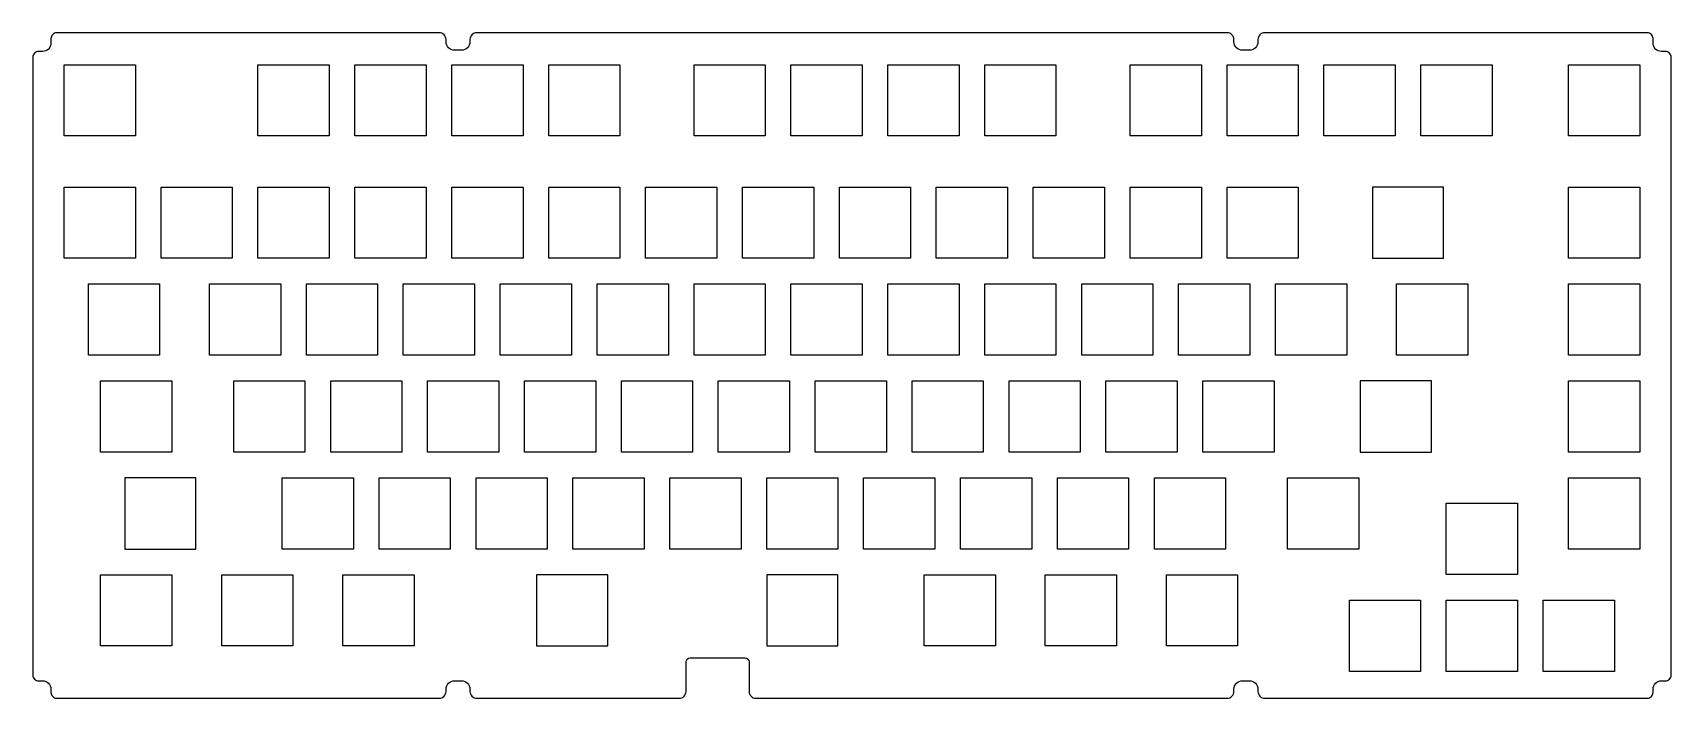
# Model space of a CAD drawing. Extents: x -4 to 319, y -3 to 128.
import ezdxf

# ---------------------------------------------------------------- set-up
doc = ezdxf.new("R2010")
doc.units = 0
doc.header["$MEASUREMENT"] = 0

msp = doc.modelspace()

# ---------------------------------------------------------------- linework, layer by layer
at = {"color": 0}
for p, q in [((2.62, 121.97), (16.62, 121.97)), ((2.62, 107.97), (2.62, 121.97)), ((16.62, 121.97), (16.62, 107.97)), ((40.72, 121.97), (54.72, 121.97)), ((40.72, 107.97), (40.72, 121.97)), ((54.72, 121.97), (54.72, 107.97)), ((59.77, 121.97), (73.77, 121.97)), ((59.77, 107.97), (59.77, 121.97)), ((73.77, 121.97), (73.77, 107.97)), ((78.82, 121.97), (92.82, 121.97)), ((78.82, 107.97), (78.82, 121.97)), ((92.82, 121.97), (92.82, 107.97)), ((97.87, 121.97), (111.87, 121.97)), ((97.87, 107.97), (97.87, 121.97)), ((111.87, 121.97), (111.87, 107.97)), ((126.45, 121.97), (140.44, 121.97)), ((126.45, 107.97), (126.45, 121.97)), ((140.44, 121.97), (140.44, 107.97)), ((145.5, 121.97), (159.49, 121.97)), ((145.5, 107.97), (145.5, 121.97)), ((159.49, 121.97), (159.49, 107.97)), ((164.55, 121.97), (178.54, 121.97)), ((164.55, 107.97), (164.55, 121.97)), ((178.54, 121.97), (178.54, 107.97)), ((183.6, 121.97), (197.59, 121.97)), ((183.6, 107.97), (183.6, 121.97)), ((197.59, 121.97), (197.59, 107.97)), ((212.17, 121.97), (226.17, 121.97)), ((212.17, 107.97), (212.17, 121.97)), ((226.17, 121.97), (226.17, 107.97)), ((231.22, 121.97), (245.22, 121.97)), ((231.22, 107.97), (231.22, 121.97)), ((245.22, 121.97), (245.22, 107.97)), ((250.27, 121.97), (264.27, 121.97)), ((250.27, 107.97), (250.27, 121.97)), ((264.27, 121.97), (264.27, 107.97)), ((269.32, 121.97), (283.32, 121.97)), ((269.32, 107.97), (269.32, 121.97)), ((283.32, 121.97), (283.32, 107.97)), ((298.37, 121.97), (312.37, 121.97)), ((298.37, 107.97), (298.37, 121.97)), ((312.37, 121.97), (312.37, 107.97)), ((16.62, 107.97), (2.62, 107.97)), ((54.72, 107.97), (40.72, 107.97)), ((73.77, 107.97), (59.77, 107.97)), ((92.82, 107.97), (78.82, 107.97)), ((111.87, 107.97), (97.87, 107.97)), ((140.44, 107.97), (126.45, 107.97)), ((159.49, 107.97), (145.5, 107.97)), ((178.54, 107.97), (164.55, 107.97)), ((197.59, 107.97), (183.6, 107.97)), ((226.17, 107.97), (212.17, 107.97)), ((245.22, 107.97), (231.22, 107.97)), ((264.27, 107.97), (250.27, 107.97)), ((283.32, 107.97), (269.32, 107.97)), ((312.37, 107.97), (298.37, 107.97)), ((2.62, 97.92), (16.62, 97.92)), ((2.62, 83.92), (2.62, 97.92)), ((16.62, 97.92), (16.62, 83.92)), ((21.67, 97.92), (35.67, 97.92)), ((21.67, 83.92), (21.67, 97.92)), ((35.67, 97.92), (35.67, 83.92)), ((40.72, 97.92), (54.72, 97.92)), ((40.72, 83.92), (40.72, 97.92)), ((54.72, 97.92), (54.72, 83.92)), ((59.77, 97.92), (73.77, 97.92)), ((59.77, 83.92), (59.77, 97.92)), ((73.77, 97.92), (73.77, 83.92)), ((78.82, 97.92), (92.82, 97.92)), ((78.82, 83.92), (78.82, 97.92)), ((92.82, 97.92), (92.82, 83.92)), ((97.87, 97.92), (111.87, 97.92)), ((97.87, 83.92), (97.87, 97.92)), ((111.87, 97.92), (111.87, 83.92)), ((116.92, 97.92), (130.92, 97.92)), ((116.92, 83.92), (116.92, 97.92)), ((130.92, 97.92), (130.92, 83.92)), ((135.97, 97.92), (149.97, 97.92)), ((135.97, 83.92), (135.97, 97.92)), ((149.97, 97.92), (149.97, 83.92)), ((155.02, 97.92), (169.02, 97.92)), ((155.02, 83.92), (155.02, 97.92)), ((169.02, 97.92), (169.02, 83.92)), ((174.07, 97.92), (188.07, 97.92)), ((174.07, 83.92), (174.07, 97.92)), ((188.07, 97.92), (188.07, 83.92)), ((193.12, 97.92), (207.12, 97.92)), ((193.12, 83.92), (193.12, 97.92)), ((207.12, 97.92), (207.12, 83.92)), ((212.17, 97.92), (226.17, 97.92)), ((212.17, 83.92), (212.17, 97.92)), ((226.17, 97.92), (226.17, 83.92)), ((231.22, 97.92), (245.22, 97.92)), ((231.22, 83.92), (231.22, 97.92)), ((245.22, 97.92), (245.22, 83.92)), ((259.8, 97.92), (259.8, 83.92)), ((273.79, 97.92), (259.8, 97.92)), ((273.79, 83.92), (273.79, 97.92)), ((298.37, 97.92), (312.37, 97.92)), ((298.37, 83.92), (298.37, 97.92)), ((312.37, 97.92), (312.37, 83.92)), ((16.62, 83.92), (2.62, 83.92)), ((35.67, 83.92), (21.67, 83.92)), ((54.72, 83.92), (40.72, 83.92)), ((73.77, 83.92), (59.77, 83.92)), ((92.82, 83.92), (78.82, 83.92)), ((111.87, 83.92), (97.87, 83.92)), ((130.92, 83.92), (116.92, 83.92)), ((149.97, 83.92), (135.97, 83.92)), ((169.02, 83.92), (155.02, 83.92)), ((188.07, 83.92), (174.07, 83.92)), ((207.12, 83.92), (193.12, 83.92)), ((226.17, 83.92), (212.17, 83.92)), ((245.22, 83.92), (231.22, 83.92)), ((259.8, 83.92), (273.79, 83.92)), ((312.37, 83.92), (298.37, 83.92)), ((7.38, 78.87), (21.38, 78.87)), ((7.38, 64.87), (7.38, 78.87)), ((21.38, 78.87), (21.38, 64.87)), ((31.19, 78.87), (45.19, 78.87)), ((31.19, 64.87), (31.19, 78.87)), ((45.19, 78.87), (45.19, 64.87)), ((50.24, 78.87), (64.24, 78.87)), ((50.24, 64.87), (50.24, 78.87)), ((64.24, 78.87), (64.24, 64.87)), ((69.29, 78.87), (83.29, 78.87)), ((69.29, 64.87), (69.29, 78.87)), ((83.29, 78.87), (83.29, 64.87)), ((88.34, 78.87), (102.34, 78.87)), ((88.34, 64.87), (88.34, 78.87)), ((102.34, 78.87), (102.34, 64.87)), ((107.39, 78.87), (121.39, 78.87)), ((107.39, 64.87), (107.39, 78.87)), ((121.39, 78.87), (121.39, 64.87)), ((126.44, 78.87), (140.44, 78.87)), ((126.44, 64.87), (126.44, 78.87)), ((140.44, 78.87), (140.44, 64.87)), ((145.5, 78.87), (159.49, 78.87)), ((145.5, 64.87), (145.5, 78.87)), ((159.49, 78.87), (159.49, 64.87)), ((164.54, 78.87), (178.54, 78.87)), ((164.54, 64.87), (164.54, 78.87)), ((178.54, 78.87), (178.54, 64.87)), ((183.59, 78.87), (197.59, 78.87)), ((183.59, 64.87), (183.59, 78.87)), ((197.59, 78.87), (197.59, 64.87)), ((202.65, 78.87), (216.64, 78.87)), ((202.65, 64.87), (202.65, 78.87)), ((216.64, 78.87), (216.64, 64.87)), ((221.69, 78.87), (235.69, 78.87)), ((221.69, 64.87), (221.69, 78.87)), ((235.69, 78.87), (235.69, 64.87)), ((240.75, 78.87), (254.74, 78.87)), ((240.75, 64.87), (240.75, 78.87)), ((254.74, 78.87), (254.74, 64.87)), ((264.56, 78.87), (278.56, 78.87)), ((264.56, 64.87), (264.56, 78.87)), ((278.56, 78.87), (278.56, 64.87)), ((298.37, 78.87), (312.37, 78.87)), ((298.37, 64.87), (298.37, 78.87)), ((312.37, 78.87), (312.37, 64.87)), ((21.38, 64.87), (7.38, 64.87)), ((45.19, 64.87), (31.19, 64.87)), ((64.24, 64.87), (50.24, 64.87)), ((83.29, 64.87), (69.29, 64.87)), ((102.34, 64.87), (88.34, 64.87)), ((121.39, 64.87), (107.39, 64.87)), ((140.44, 64.87), (126.44, 64.87)), ((159.49, 64.87), (145.5, 64.87)), ((178.54, 64.87), (164.54, 64.87)), ((197.59, 64.87), (183.59, 64.87)), ((216.64, 64.87), (202.65, 64.87)), ((235.69, 64.87), (221.69, 64.87)), ((254.74, 64.87), (240.75, 64.87)), ((278.56, 64.87), (264.56, 64.87)), ((312.37, 64.87), (298.37, 64.87)), ((9.76, 59.82), (23.76, 59.82)), ((9.76, 45.82), (9.76, 59.82)), ((23.76, 59.82), (23.76, 45.82)), ((35.96, 59.82), (49.96, 59.82)), ((35.96, 45.82), (35.96, 59.82)), ((49.96, 59.82), (49.96, 45.82)), ((55.01, 59.82), (69.01, 59.82)), ((55.01, 45.82), (55.01, 59.82)), ((69.01, 59.82), (69.01, 45.82)), ((74.06, 59.82), (88.06, 59.82)), ((74.06, 45.82), (74.06, 59.82)), ((88.06, 59.82), (88.06, 45.82)), ((93.11, 59.82), (107.11, 59.82)), ((93.11, 45.82), (93.11, 59.82)), ((107.11, 59.82), (107.11, 45.82)), ((112.16, 59.82), (126.16, 59.82)), ((112.16, 45.82), (112.16, 59.82)), ((126.16, 59.82), (126.16, 45.82)), ((131.21, 59.82), (145.21, 59.82)), ((131.21, 45.82), (131.21, 59.82)), ((145.21, 59.82), (145.21, 45.82)), ((150.26, 59.82), (164.26, 59.82)), ((150.26, 45.82), (150.26, 59.82)), ((164.26, 59.82), (164.26, 45.82)), ((169.31, 59.82), (183.31, 59.82)), ((169.31, 45.82), (169.31, 59.82)), ((183.31, 59.82), (183.31, 45.82)), ((188.36, 59.82), (202.36, 59.82)), ((188.36, 45.82), (188.36, 59.82)), ((202.36, 59.82), (202.36, 45.82)), ((207.41, 59.82), (221.41, 59.82)), ((207.41, 45.82), (207.41, 59.82)), ((221.41, 59.82), (221.41, 45.82)), ((226.46, 59.82), (240.46, 59.82)), ((226.46, 45.82), (226.46, 59.82)), ((240.46, 59.82), (240.46, 45.82)), ((257.41, 59.82), (257.41, 45.82)), ((271.41, 59.82), (257.41, 59.82)), ((271.41, 45.82), (271.41, 59.82)), ((298.37, 59.82), (312.37, 59.82)), ((298.37, 45.82), (298.37, 59.82)), ((312.37, 59.82), (312.37, 45.82)), ((23.76, 45.82), (9.76, 45.82)), ((49.96, 45.82), (35.96, 45.82)), ((69.01, 45.82), (55.01, 45.82)), ((88.06, 45.82), (74.06, 45.82)), ((107.11, 45.82), (93.11, 45.82)), ((126.16, 45.82), (112.16, 45.82)), ((145.21, 45.82), (131.21, 45.82)), ((164.26, 45.82), (150.26, 45.82)), ((183.31, 45.82), (169.31, 45.82)), ((202.36, 45.82), (188.36, 45.82)), ((221.41, 45.82), (207.41, 45.82)), ((240.46, 45.82), (226.46, 45.82)), ((257.41, 45.82), (271.41, 45.82)), ((312.37, 45.82), (298.37, 45.82)), ((14.53, 40.77), (14.53, 26.77)), ((28.53, 40.77), (14.53, 40.77)), ((28.53, 26.77), (28.53, 40.77)), ((45.48, 40.77), (59.48, 40.77)), ((45.48, 26.77), (45.48, 40.77)), ((59.48, 40.77), (59.48, 26.77)), ((64.53, 40.77), (78.53, 40.77)), ((64.53, 26.77), (64.53, 40.77)), ((78.53, 40.77), (78.53, 26.77)), ((83.58, 40.77), (97.58, 40.77)), ((83.58, 26.77), (83.58, 40.77)), ((97.58, 40.77), (97.58, 26.77)), ((102.63, 40.77), (116.63, 40.77)), ((102.63, 26.77), (102.63, 40.77)), ((116.63, 40.77), (116.63, 26.77)), ((121.68, 40.77), (135.68, 40.77)), ((121.68, 26.77), (121.68, 40.77)), ((135.68, 40.77), (135.68, 26.77)), ((140.73, 40.77), (154.73, 40.77)), ((140.73, 26.77), (140.73, 40.77)), ((154.73, 40.77), (154.73, 26.77)), ((159.78, 40.77), (173.78, 40.77)), ((159.78, 26.77), (159.78, 40.77)), ((173.78, 40.77), (173.78, 26.77)), ((178.83, 40.77), (192.83, 40.77)), ((178.83, 26.77), (178.83, 40.77)), ((192.83, 40.77), (192.83, 26.77)), ((197.88, 40.77), (211.88, 40.77)), ((197.88, 26.77), (197.88, 40.77)), ((211.88, 40.77), (211.88, 26.77)), ((216.93, 40.77), (230.93, 40.77)), ((216.93, 26.77), (216.93, 40.77)), ((230.93, 40.77), (230.93, 26.77)), ((243.13, 40.77), (257.12, 40.77)), ((243.13, 26.77), (243.13, 40.77)), ((257.12, 40.77), (257.12, 26.77)), ((298.37, 40.77), (312.37, 40.77)), ((298.37, 26.77), (298.37, 40.77)), ((312.37, 40.77), (312.37, 26.77)), ((274.32, 35.77), (288.32, 35.77)), ((274.32, 21.77), (274.32, 35.77)), ((288.32, 35.77), (288.32, 21.77)), ((14.53, 26.77), (28.53, 26.77)), ((59.48, 26.77), (45.48, 26.77)), ((78.53, 26.77), (64.53, 26.77)), ((97.58, 26.77), (83.58, 26.77)), ((116.63, 26.77), (102.63, 26.77)), ((135.68, 26.77), (121.68, 26.77)), ((154.73, 26.77), (140.73, 26.77)), ((173.78, 26.77), (159.78, 26.77)), ((192.83, 26.77), (178.83, 26.77)), ((211.88, 26.77), (197.88, 26.77)), ((230.93, 26.77), (216.93, 26.77)), ((257.12, 26.77), (243.13, 26.77)), ((312.37, 26.77), (298.37, 26.77)), ((9.76, 21.72), (23.76, 21.72)), ((9.76, 7.72), (9.76, 21.72)), ((23.76, 21.72), (23.76, 7.72)), ((33.58, 21.72), (47.58, 21.72)), ((33.58, 7.72), (33.58, 21.72)), ((47.58, 21.72), (47.58, 7.72)), ((57.39, 21.72), (71.39, 21.72)), ((57.39, 7.72), (57.39, 21.72)), ((71.39, 21.72), (71.39, 7.72)), ((95.49, 21.72), (95.49, 7.72)), ((109.49, 21.72), (95.49, 21.72)), ((109.49, 7.72), (109.49, 21.72)), ((140.73, 21.72), (140.73, 7.72)), ((154.73, 21.72), (140.73, 21.72)), ((154.73, 7.72), (154.73, 21.72)), ((171.69, 21.72), (185.69, 21.72)), ((171.69, 7.72), (171.69, 21.72)), ((185.69, 21.72), (185.69, 7.72)), ((195.5, 21.72), (209.5, 21.72)), ((195.5, 7.72), (195.5, 21.72)), ((209.5, 21.72), (209.5, 7.72)), ((219.31, 21.72), (233.31, 21.72)), ((219.31, 7.72), (219.31, 21.72)), ((233.31, 21.72), (233.31, 7.72)), ((288.32, 21.77), (274.32, 21.77)), ((255.27, 16.72), (269.27, 16.72)), ((255.27, 2.72), (255.27, 16.72)), ((269.27, 16.72), (269.27, 2.72)), ((274.32, 16.72), (288.32, 16.72)), ((274.32, 2.72), (274.32, 16.72)), ((288.32, 16.72), (288.32, 2.72)), ((293.37, 16.72), (307.37, 16.72)), ((293.37, 2.72), (293.37, 16.72)), ((307.37, 16.72), (307.37, 2.72)), ((23.76, 7.72), (9.76, 7.72)), ((47.58, 7.72), (33.58, 7.72)), ((71.39, 7.72), (57.39, 7.72)), ((95.49, 7.72), (109.49, 7.72)), ((140.73, 7.72), (154.73, 7.72)), ((185.69, 7.72), (171.69, 7.72)), ((209.5, 7.72), (195.5, 7.72)), ((233.31, 7.72), (219.31, 7.72)), ((269.27, 2.72), (255.27, 2.72)), ((288.32, 2.72), (274.32, 2.72)), ((307.37, 2.72), (293.37, 2.72))]:
    msp.add_line(p, q, dxfattribs=at)
msp.add_lwpolyline([(238.64, 128.25, 0.414214), (237.29, 126.9), (237.29, 126.47, -0.414214), (235.64, 124.82), (234.24, 124.82, -0.414214), (232.59, 126.47), (232.59, 126.9, 0.414214), (231.24, 128.25), (83.74, 128.25, 0.414214), (82.39, 126.9), (82.39, 126.47, -0.414214), (80.74, 124.82), (79.34, 124.82, -0.414214), (77.69, 126.47), (77.69, 126.9, 0.414214), (76.34, 128.25), (1.17, 128.25, 0.414214), (0.02, 127.1), (0.02, 126.22, -0.414214), (-1.63, 124.57), (-2.41, 124.57, 0.414214), (-3.56, 123.42), (-3.56, 2.02, 0.414214), (-2.41, 0.87), (-1.63, 0.87, -0.414214), (0.02, -0.78), (0.02, -1.4, 0.414214), (1.17, -2.55), (76.34, -2.55, 0.414214), (77.69, -1.2), (77.69, -0.78, -0.414214), (79.34, 0.87), (80.74, 0.87, -0.414214), (82.39, -0.78), (82.39, -1.2, 0.414214), (83.74, -2.55), (123.53, -2.55, 0.414214), (124.88, -1.2), (124.88, 4.59, -0.41418), (125.67, 5.37), (136.46, 5.37, -0.41418), (137.25, 4.59), (137.25, -1.2, 0.414214), (138.6, -2.55), (231.24, -2.55, 0.414214), (232.59, -1.2), (232.59, -0.78, -0.414214), (234.24, 0.87), (235.64, 0.87, -0.414214), (237.29, -0.78), (237.29, -1.2, 0.414214), (238.64, -2.55), (313.82, -2.55, 0.414214), (314.97, -1.4), (314.97, -0.78, -0.414214), (316.62, 0.87), (317.39, 0.87, 0.414214), (318.54, 2.02), (318.54, 123.42, 0.414214), (317.39, 124.57), (316.62, 124.57, -0.414214), (314.97, 126.22), (314.97, 127.1, 0.414214), (313.82, 128.25)], format="xyb", close=True)

doc.saveas('drawing.dxf')
